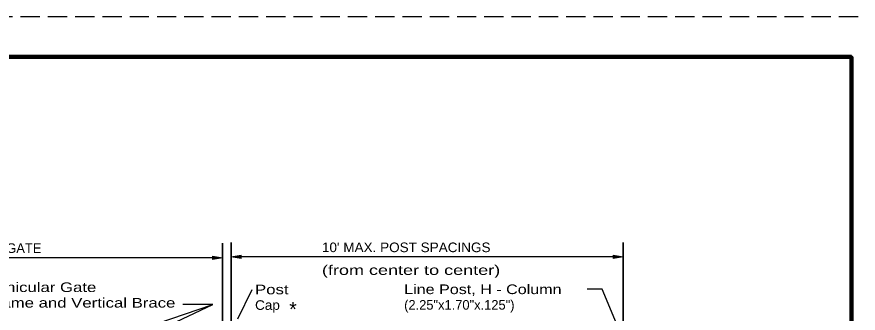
# Model space of a CAD drawing. Extents: x 36.5 to 71.8, y 27 to 49.
# Drawn here: x 61.18 to 71.67, y 45.34 to 49.04 of the extents above; entities that cross this region are included whole.
import ezdxf

# ---------------------------------------------------------------- set-up
doc = ezdxf.new("R2010")
doc.units = 0
doc.header["$LTSCALE"] = 0.04
doc.header["$PDMODE"] = 32
doc.header["$PDSIZE"] = 0.02
doc.linetypes.add('LONG_DASHED', pattern=[7.5, 6, -1.5])
for name, color, linetype, lineweight in [('1', 7, 'Continuous', 35), ('3', 7, 'Continuous', 13), ('6', 7, 'Continuous', 13)]:
    doc.layers.add(name, color=color, linetype=linetype, lineweight=lineweight)

msp = doc.modelspace()

# ---------------------------------------------------------------- hatches: boundary and pattern name
at = {"layer": '1'}
for points in [[(63.61875, 46.0105), (63.61875, 46.05217), (63.74375, 46.03133), (63.74375, 46.03133)], [(63.97558, 46.02042), (63.97558, 46.06208), (63.85058, 46.04117), (63.85058, 46.04117)], [(68.6145, 46.02042), (68.6145, 46.06208), (68.7395, 46.04117), (68.7395, 46.04117)]]:
    msp.add_hatch(color=256, dxfattribs=at).paths.add_polyline_path(points)

# ---------------------------------------------------------------- linework, layer by layer
at = {"layer": '1', "linetype": 'LONG_DASHED', "lineweight": 25}
msp.add_line((71.668, 49.03833), (36.468, 49.03833), dxfattribs=at)
at = {"layer": '1', "lineweight": 158}
msp.add_line((71.58467, 48.53833), (39.08467, 48.53833), dxfattribs=at)
at = {"layer": '1'}
for p, q in [((63.74375, 45.11458), (63.74375, 46.21133)), ((63.85058, 45.22133), (63.85058, 46.22125)), ((68.7395, 45.05992), (68.7395, 46.22125))]:
    msp.add_line(p, q, dxfattribs=at)
at = {"layer": '1', "lineweight": 25}
for p, q in [((68.6145, 46.04125), (63.97558, 46.04125)), ((63.61875, 46.03133), (58.75583, 46.03133))]:
    msp.add_line(p, q, dxfattribs=at)
at = {"layer": '1', "lineweight": 158}
msp.add_lwpolyline([(71.58467, 48.53833), (71.58467, 27.53833), (39.08467, 27.53833)], dxfattribs=at)
at = {"layer": '1', "lineweight": 13}
for points in [[(63.61875, 46.0105), (63.61875, 46.05217), (63.74375, 46.03133), (63.74375, 46.03133)], [(63.97558, 46.02042), (63.97558, 46.06208), (63.85058, 46.04117), (63.85058, 46.04117)], [(68.6145, 46.02042), (68.6145, 46.06208), (68.7395, 46.04117), (68.7395, 46.04117)]]:
    msp.add_lwpolyline(points, close=True, dxfattribs=at)
at = {"layer": '1'}
msp.add_point((71.58467, 48.53833), dxfattribs=at)
at = {"layer": '3', "lineweight": 25}
for p, q in [((63.93367, 45.26742), (64.11533, 45.63625)), ((62.249, 44.98033), (63.62492, 45.44658))]:
    msp.add_line(p, q, dxfattribs=at)
for points in [[(68.69608, 45.11275), (68.47617, 45.63725), (68.28917, 45.63725)], [(61.35533, 44.37325), (63.62492, 45.44658), (63.25133, 45.44658)]]:
    msp.add_lwpolyline(points, dxfattribs=at)
at = {"layer": '6'}
msp.add_line((63.85058, 46.04125), (63.85067, 46.04125), dxfattribs=at)

# ---------------------------------------------------------------- texts
at = {"layer": '1'}
msp.add_text("10' GATE", height=0.12, dxfattribs=at).set_placement((60.79592, 46.09133))
at = {"layer": '3'}
for s, width, p in [("10' MAX. POST SPACINGS", 1.05, (64.98383, 46.10108)), ('(from center to center)', 1.4, (64.98383, 45.81717)), ('Vehicular Gate', 1.3, (60.79167, 45.60333)), ('Post', 1.3, (64.15033, 45.575)), ('Line Post, H - Column', 1.25, (66.00883, 45.57758)), ('Frame and Vertical Brace', 1.3, (60.79167, 45.40908)), ('Cap', 1.05, (64.15033, 45.38075))]:
    msp.add_text(s, height=0.12, dxfattribs=dict(at, width=width)).set_placement(p)
for s, height, p in [('*', 0.18, (64.57642, 45.29942)), ('(2.25"x1.70"x.125")', 0.12, (66.00883, 45.38325))]:
    msp.add_text(s, height=height, dxfattribs=at).set_placement(p)

doc.saveas('drawing.dxf')
